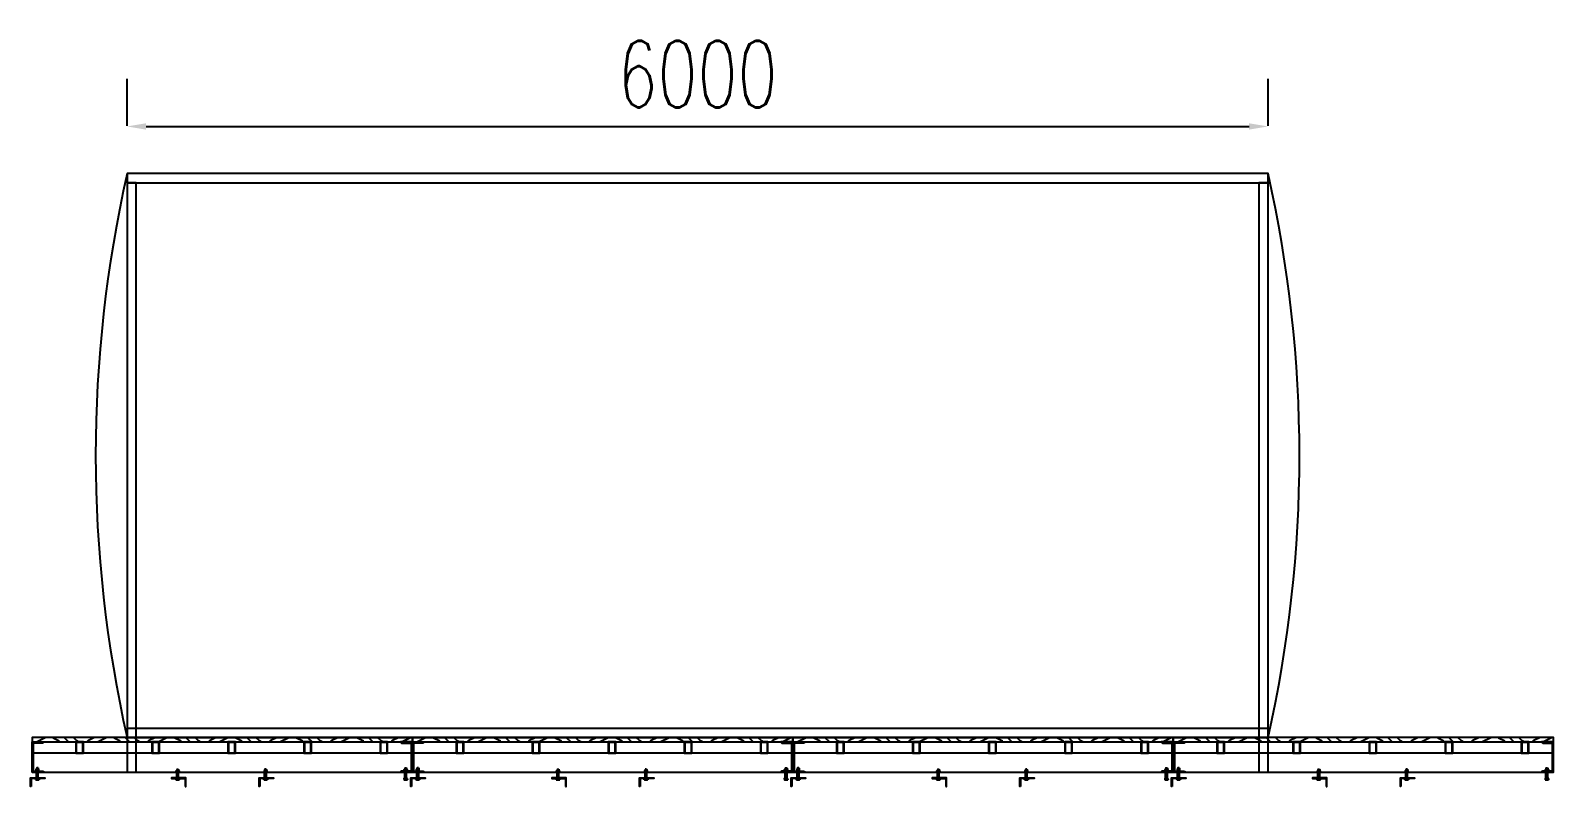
# Model space of a CAD drawing. Header units: millimetres. Extents: x -1871197 to -1180782, y 1281217 to 1543414.
# Drawn here: x -1188791 to -1180782, y 1461006 to 1464982 of the extents above; entities that cross this region are included whole.
import ezdxf

# ---------------------------------------------------------------- set-up
doc = ezdxf.new("R2010")
doc.units = ezdxf.units.MM
doc.header["$LTSCALE"] = 10
doc.layers.get('DEFPOINTS').update_dxf_attribs({"linetype": 'CONTINUOUS'})
for name, color, linetype in [('W-MOUNTING固定方式', 5, 'CONTINUOUS'), ('W-STEEL_FRAME钢架', 3, 'CONTINUOUS'), ('W-STEEL_KEEL钢龙骨', 5, 'CONTINUOUS'), ('W-WOOD_FLOOR木地板', 30, 'CONTINUOUS'), ('螺栓', 146, 'CONTINUOUS')]:
    doc.layers.add(name, color=color, linetype=linetype)
doc.layers.add('文字标注', color=7, linetype='CONTINUOUS', lineweight=18)
doc.styles.add('STANDARD_T3', font='simplex.shx', dxfattribs={"width": 0.7, "bigfont": 'gbcbig.shx'})
doc.dimstyles.new('W&&100', dxfattribs={"dimtxt": 350, "dimasz": 100, "dimexe": 250, "dimexo": 300, "dimgap": 100, "dimtad": 1, "dimdec": 0, "dimzin": 0, "dimdsep": 46, "dimtxsty": 'STANDARD_T3', "dimcen": 0.09, "dimclrd": 1, "dimclre": 1, "dimclrt": 7, "dimazin": 2, "dimtfac": 1, "dimtdec": 0, "dimtix": 1, "dimtmove": 2, "dimatfit": 3, "dimfxl": 100, "dimtolj": 1, "dimtzin": 0, "dimarcsym": 0})

# ---------------------------------------------------------------- blocks, each defined once
blk = doc.blocks.new('ls1')
at = {"layer": '螺栓'}
for p, q in [((-3.4, 0), (-4.8, -1.4)), ((-9.6, -61.2), (-9.6, -54.8)), ((-9.6, -61.2), (-8.6, -62.2)), ((8.6, -62.2), (-8.6, -62.2)), ((9.6, -61.2), (8.6, -62.2)), ((9.6, -56.4), (9.6, -61.2))]:
    blk.add_line(p, q, dxfattribs=at)
for points in [[(-3.4, 0), (-3.4, -8.6)], [(3.4, 0), (-3.4, 0)], [(3.4, 0), (3.4, -8.6)], [(3.4, 0), (4.8, -1.4)], [(9.6, -14.4), (-9.6, -14.4)], [(-9.6, -14.4), (-9.6, -16.3)], [(9.6, -16.3), (-9.6, -16.3)], [(-9.6, -56.4), (9.6, -56.4), (9.6, -54.8), (-9.6, -54.8)], [(7.7, -14.4), (7.7, -8.6), (-7.7, -8.6), (-7.7, -14.4)], [(7.7, -56.4), (-7.7, -56.4)], [(-7.2, -62.2), (7.2, -62.2)], [(-5.2, -8.6), (-5.2, -14.4)], [(-4.8, -1.4), (-4.8, -8.6)], [(-4.8, -56.4), (-4.8, -16.3)], [(-4.8, -62.2), (-4.8, -56.4)], [(-3.4, -56.4), (-3.4, -16.3)], [(3.4, -56.4), (3.4, -16.3)], [(4.8, -1.4), (4.8, -8.6)], [(4.8, -56.4), (4.8, -16.3)], [(4.8, -56.4), (4.8, -62.2)], [(5.2, -14.4), (5.2, -8.6)], [(9.6, -16.3), (9.6, -14.4)]]:
    blk.add_lwpolyline(points, dxfattribs=at)
for points in [[(-7.4, -61.9), (-6.5, -61.5), (-5.6, -61.6), (-4.8, -62.1)], [(-4.8, -62.1), (-1.7, -61), (1.7, -61), (4.8, -62.1)], [(4.8, -62.1), (5.6, -61.6), (6.5, -61.5), (7.4, -61.9)]]:
    blk.add_open_spline(points, degree=3, dxfattribs=at)
blk = doc.blocks.new('ls2')
at = {"layer": '螺栓'}
for p, q in [((3.4, 0), (4.8, -1.4)), ((-9.6, -50.9), (-9.6, -55.7)), ((-9.6, -55.7), (-8.6, -56.7)), ((-8.6, -56.7), (8.6, -56.7)), ((9.6, -55.7), (8.6, -56.7)), ((9.6, -55.7), (9.6, -49.3))]:
    blk.add_line(p, q, dxfattribs=at)
for points in [[(-3.4, 0), (-4.8, -1.4)], [(-3.4, 0), (-3.4, -8.6)], [(-3.4, 0), (3.4, 0)], [(3.4, 0), (3.4, -8.6)], [(-9.6, -14.4), (9.6, -14.4)], [(-9.6, -16.3), (-9.6, -14.4)], [(-9.6, -16.3), (9.6, -16.3)], [(9.6, -50.9), (-9.6, -50.9), (-9.6, -49.3), (9.6, -49.3)], [(-7.7, -14.4), (-7.7, -8.6), (7.7, -8.6), (7.7, -14.4)], [(-7.7, -50.9), (7.7, -50.9)], [(7.2, -56.7), (-7.2, -56.7)], [(-5.2, -14.4), (-5.2, -8.6)], [(-4.8, -1.4), (-4.8, -8.6)], [(-4.8, -50.9), (-4.8, -16.3)], [(-4.8, -50.9), (-4.8, -56.7)], [(-3.4, -50.9), (-3.4, -16.3)], [(3.4, -50.9), (3.4, -16.3)], [(4.8, -1.4), (4.8, -8.6)], [(4.8, -50.9), (4.8, -16.3)], [(4.8, -56.7), (4.8, -50.9)], [(5.2, -8.6), (5.2, -14.4)], [(9.6, -14.4), (9.6, -16.3)]]:
    blk.add_lwpolyline(points, dxfattribs=at)
for points in [[(-4.8, -56.6), (-5.6, -56.1), (-6.5, -56), (-7.4, -56.4)], [(4.8, -56.6), (1.7, -55.5), (-1.7, -55.5), (-4.8, -56.6)], [(7.4, -56.4), (6.5, -56), (5.6, -56.1), (4.8, -56.6)]]:
    blk.add_open_spline(points, degree=3, dxfattribs=at)
blk = doc.blocks.new('*U416')
at = {"layer": 'W-STEEL_KEEL钢龙骨'}
for points in [[(-20, 30), (-20, -30), (20, -30), (20, 30)], [(-17, 27), (-17, -27), (17, -27), (17, 27)]]:
    blk.add_lwpolyline(points, close=True, dxfattribs=at)
blk = doc.blocks.new('*U417')
at = {"layer": 'W-STEEL_FRAME钢架', "color": 0, "linetype": 'ByBlock', "lineweight": -2, "transparency": 16777216}
for p in [(0, 0), (400, 0), (800, 0), (1200, 0), (1600, 0)]:
    blk.add_blockref('*U416', p, dxfattribs=at)
blk = doc.blocks.new('*U418')
at = {"layer": 'W-STEEL_KEEL钢龙骨'}
for points in [[(-20, 30), (-20, -30), (20, -30), (20, 30)], [(-17, 27), (-17, -27), (17, -27), (17, 27)]]:
    blk.add_lwpolyline(points, close=True, dxfattribs=at)
blk = doc.blocks.new('*U419')
at = {"layer": 'W-STEEL_FRAME钢架', "color": 0, "linetype": 'ByBlock', "lineweight": -2, "transparency": 16777216}
for p in [(0, 0), (400, 0), (800, 0), (1200, 0), (1600, 0)]:
    blk.add_blockref('*U418', p, dxfattribs=at)
blk = doc.blocks.new('*U420')
at = {"layer": 'W-STEEL_KEEL钢龙骨'}
for points in [[(-20, 30), (-20, -30), (20, -30), (20, 30)], [(-17, 27), (-17, -27), (17, -27), (17, 27)]]:
    blk.add_lwpolyline(points, close=True, dxfattribs=at)
blk = doc.blocks.new('*U421')
at = {"layer": 'W-STEEL_FRAME钢架', "color": 0, "linetype": 'ByBlock', "lineweight": -2, "transparency": 16777216}
for p in [(0, 0), (400, 0), (800, 0), (1200, 0), (1600, 0)]:
    blk.add_blockref('*U420', p, dxfattribs=at)
blk = doc.blocks.new('*U422')
at = {"layer": 'W-STEEL_KEEL钢龙骨'}
for points in [[(-20, 30), (-20, -30), (20, -30), (20, 30)], [(-17, 27), (-17, -27), (17, -27), (17, 27)]]:
    blk.add_lwpolyline(points, close=True, dxfattribs=at)
blk = doc.blocks.new('*U423')
at = {"layer": 'W-STEEL_FRAME钢架', "color": 0, "linetype": 'ByBlock', "lineweight": -2, "transparency": 16777216}
for p in [(0, 0), (400, 0), (800, 0), (1200, 0), (1600, 0)]:
    blk.add_blockref('*U422', p, dxfattribs=at)
blk = doc.blocks.new('*D424')
at = {"layer": 'DEFPOINTS', "color": 0, "transparency": 16777216}
for p in [(-1182283.2, 1464477.7), (-1188283.2, 1464181.5), (-1182283.2, 1464181.5)]:
    blk.add_point(p, dxfattribs=at)
at = {"layer": '文字标注', "color": 1, "lineweight": -2, "transparency": 16777216}
for p, q in [((-1188283.2, 1464481.5), (-1188283.2, 1464727.7)), ((-1182283.2, 1464481.5), (-1182283.2, 1464727.7)), ((-1188183.2, 1464477.7), (-1182383.2, 1464477.7))]:
    blk.add_line(p, q, dxfattribs=at)
at = {"layer": '文字标注', "color": 1, "transparency": 16777216}
for points in [[(-1188183.2, 1464494.4), (-1188183.2, 1464461), (-1188283.2, 1464477.7)], [(-1182383.2, 1464494.4), (-1182383.2, 1464461), (-1182283.2, 1464477.7)]]:
    blk.add_solid(points, dxfattribs=at)
at = {"layer": '文字标注', "color": 7, "transparency": 16777216, "insert": (-1185283.2, 1464752.7), "char_height": 350, "attachment_point": 5, "style": 'STANDARD_T3'}
blk.add_mtext('\\A1;6000', dxfattribs=at)

msp = doc.modelspace()

# ---------------------------------------------------------------- hatches: boundary and pattern name
at = {"layer": 'W-WOOD_FLOOR木地板'}
h = msp.add_hatch(dxfattribs=at)
h.set_pattern_fill('木纹01', color=256, scale=80)
h.set_pattern_definition([(0, (-2782759.25, -941486.5), (320, 320), [16, -304]), (0, (-2782983.25, -941454.5), (320, 320), [32, -288]), (0, (-2782775.25, -941438.5), (320, 320), [16, -304]), (0, (-2782967.25, -941406.5), (320, 320), [16, -304]), (0, (-2782775.25, -941390.5), (320, 320), [16, -304]), (0, (-2782951.25, -941374.5), (320, 320), [16, -304]), (0, (-2782775.25, -941358.5), (320, 320), [16, -304]), (0, (-2782951.25, -941326.5), (320, 320), [16, -176, 16, -112]), (0, (-2782951.25, -941294.5), (320, 320), [32, -160, 16, -112]), (0, (-2782967.25, -941246.5), (320, 320), [16, -48, 16, -128, 16, -96]), (0, (-2782983.25, -941214.5), (320, 320), [16, -64, 32, -208]), (0, (-2782775.25, -941198.5), (320, 320), [16, -304]), (0, (-2782983.25, -941182.5), (320, 320), [16, -80, 16, -208]), (45, (-2783015.25, -941486.5), (0, 320), [45.25472, -407.29362]), (45, (-2782743.25, -941486.5), (0, 320), [90.509664, -362.038676]), (45, (-2782743.25, -941326.5), (0, 320), [22.6272, -429.92114]), (45, (-2783015.25, -941294.5), (0, 320), [67.88224, -384.6661]), (45, (-2782743.25, -941294.5), (0, 320), [113.137088, -339.411252]), (45, (-2782743.25, -941246.5), (0, 320), [67.88224, -384.6661]), (315, (-2782807.25, -941214.5), (320, -7e-14), [22.6272, -429.92114]), (315, (-2782919.25, -941470.5), (320, -7e-14), [45.25472, -407.29362]), (315, (-2782903.25, -941342.5), (320, -7e-14), [45.25472, -407.29362]), (315, (-2782807.25, -941406.5), (320, -7e-14), [45.25472, -407.29362]), (315, (-2782823.25, -941278.5), (320, -7e-14), [45.25472, -407.29362]), (315, (-2782807.25, -941246.5), (320, -7e-14), [67.88224, -384.6661]), (315, (-2782887.25, -941438.5), (320, -7e-14), [67.88224, -384.6661]), (315, (-2782839.25, -941422.5), (320, -7e-14), [67.88224, -384.6661]), (315, (-2782887.25, -941310.5), (320, -7e-14), [67.88224, -384.6661]), (315, (-2782855.25, -941294.5), (320, -7e-14), [67.88224, -384.6661]), (26.565051, (-2782999.25, -941422.5), (320, 1e-07), [35.777085, -679.764666]), (26.565051, (-2782759.25, -941438.5), (320, 1e-07), [143.108352, -572.4334]), (26.565051, (-2782759.25, -941390.5), (320, 1e-07), [143.108352, -572.4334]), (26.565051, (-2782759.25, -941358.5), (320, 1e-07), [143.10848, -214.4, 71.5552, -286.478073]), (26.565051, (-2782727.25, -941310.5), (320, 1e-07), [35.777085, -679.764666]), (26.565051, (-2783015.25, -941198.5), (320, 1e-07), [35.777085, -679.764666]), (26.565051, (-2782759.25, -941198.5), (320, 1e-07), [71.554176, -643.987577]), (333.434949, (-2782839.25, -941486.5), (320, -1e-07), [71.554176, -643.987577]), (333.434949, (-2782951.25, -941406.5), (320, -1e-07), [71.554176, -643.987577]), (333.434949, (-2782951.25, -941454.5), (320, -1e-07), [35.777085, -679.763577]), (333.434949, (-2782935.25, -941374.5), (320, -1e-07), [107.331264, -608.21049]), (333.434949, (-2782871.25, -941374.5), (320, -1e-07), [71.554176, -643.987577]), (333.434949, (-2782839.25, -941358.5), (320, -1e-07), [71.554176, -643.987577]), (333.434949, (-2782935.25, -941326.5), (320, -1e-07), [35.777085, -679.763577]), (333.434949, (-2782919.25, -941294.5), (320, -1e-07), [35.777085, -679.763577]), (333.434949, (-2782791.25, -941230.5), (320, -1e-07), [35.777085, -679.763577]), (333.434949, (-2782807.25, -941342.5), (320, -1e-07), [35.777085, -679.763577]), (333.434949, (-2782951.25, -941246.5), (320, -1e-07), [107.331264, -608.21049]), (333.434949, (-2782967.25, -941214.5), (320, -1e-07), [71.554176, -643.987577]), (333.434949, (-2782791.25, -941310.5), (320, -1e-07), [35.776, -321.984, 35.776, -322.005753]), (333.434949, (-2782887.25, -941246.5), (320, -1e-07), [71.554176, -643.987577]), (333.434949, (-2782871.25, -941214.5), (320, -1e-07), [71.554176, -643.987577]), (333.434949, (-2782967.25, -941182.5), (320, -1e-07), [71.554176, -643.987577]), (333.434949, (-2782871.25, -941182.5), (320, -1e-07), [71.554176, -643.987577])])
h.paths.add_polyline_path([(-1188783.2, 1461264.5), (-1188783.2, 1461241.5), (-1186782.9, 1461241.5), (-1186782.9, 1461264.5)])
h = msp.add_hatch(dxfattribs=at)
h.set_pattern_fill('木纹01', color=256, scale=80)
h.set_pattern_definition([(0, (-2780758.93, -941486.5), (320, 320), [16, -304]), (0, (-2780982.93, -941454.5), (320, 320), [32, -288]), (0, (-2780774.93, -941438.5), (320, 320), [16, -304]), (0, (-2780966.93, -941406.5), (320, 320), [16, -304]), (0, (-2780774.93, -941390.5), (320, 320), [16, -304]), (0, (-2780950.93, -941374.5), (320, 320), [16, -304]), (0, (-2780774.93, -941358.5), (320, 320), [16, -304]), (0, (-2780950.93, -941326.5), (320, 320), [16, -176, 16, -112]), (0, (-2780950.93, -941294.5), (320, 320), [32, -160, 16, -112]), (0, (-2780966.93, -941246.5), (320, 320), [16, -48, 16, -128, 16, -96]), (0, (-2780982.93, -941214.5), (320, 320), [16, -64, 32, -208]), (0, (-2780774.93, -941198.5), (320, 320), [16, -304]), (0, (-2780982.93, -941182.5), (320, 320), [16, -80, 16, -208]), (45, (-2781014.93, -941486.5), (0, 320), [45.25472, -407.29362]), (45, (-2780742.93, -941486.5), (0, 320), [90.509664, -362.038676]), (45, (-2780742.93, -941326.5), (0, 320), [22.6272, -429.92114]), (45, (-2781014.93, -941294.5), (0, 320), [67.88224, -384.6661]), (45, (-2780742.93, -941294.5), (0, 320), [113.137088, -339.411252]), (45, (-2780742.93, -941246.5), (0, 320), [67.88224, -384.6661]), (315, (-2780806.93, -941214.5), (320, -7e-14), [22.6272, -429.92114]), (315, (-2780918.93, -941470.5), (320, -7e-14), [45.25472, -407.29362]), (315, (-2780902.93, -941342.5), (320, -7e-14), [45.25472, -407.29362]), (315, (-2780806.93, -941406.5), (320, -7e-14), [45.25472, -407.29362]), (315, (-2780822.93, -941278.5), (320, -7e-14), [45.25472, -407.29362]), (315, (-2780806.93, -941246.5), (320, -7e-14), [67.88224, -384.6661]), (315, (-2780886.93, -941438.5), (320, -7e-14), [67.88224, -384.6661]), (315, (-2780838.93, -941422.5), (320, -7e-14), [67.88224, -384.6661]), (315, (-2780886.93, -941310.5), (320, -7e-14), [67.88224, -384.6661]), (315, (-2780854.93, -941294.5), (320, -7e-14), [67.88224, -384.6661]), (26.565051, (-2780998.93, -941422.5), (320, 1e-07), [35.777085, -679.764666]), (26.565051, (-2780758.93, -941438.5), (320, 1e-07), [143.108352, -572.4334]), (26.565051, (-2780758.93, -941390.5), (320, 1e-07), [143.108352, -572.4334]), (26.565051, (-2780758.93, -941358.5), (320, 1e-07), [143.10848, -214.4, 71.5552, -286.478073]), (26.565051, (-2780726.93, -941310.5), (320, 1e-07), [35.777085, -679.764666]), (26.565051, (-2781014.93, -941198.5), (320, 1e-07), [35.777085, -679.764666]), (26.565051, (-2780758.93, -941198.5), (320, 1e-07), [71.554176, -643.987577]), (333.434949, (-2780838.93, -941486.5), (320, -1e-07), [71.554176, -643.987577]), (333.434949, (-2780950.93, -941406.5), (320, -1e-07), [71.554176, -643.987577]), (333.434949, (-2780950.93, -941454.5), (320, -1e-07), [35.777085, -679.763577]), (333.434949, (-2780934.93, -941374.5), (320, -1e-07), [107.331264, -608.21049]), (333.434949, (-2780870.93, -941374.5), (320, -1e-07), [71.554176, -643.987577]), (333.434949, (-2780838.93, -941358.5), (320, -1e-07), [71.554176, -643.987577]), (333.434949, (-2780934.93, -941326.5), (320, -1e-07), [35.777085, -679.763577]), (333.434949, (-2780918.93, -941294.5), (320, -1e-07), [35.777085, -679.763577]), (333.434949, (-2780790.93, -941230.5), (320, -1e-07), [35.777085, -679.763577]), (333.434949, (-2780806.93, -941342.5), (320, -1e-07), [35.777085, -679.763577]), (333.434949, (-2780950.93, -941246.5), (320, -1e-07), [107.331264, -608.21049]), (333.434949, (-2780966.93, -941214.5), (320, -1e-07), [71.554176, -643.987577]), (333.434949, (-2780790.93, -941310.5), (320, -1e-07), [35.776, -321.984, 35.776, -322.005753]), (333.434949, (-2780886.93, -941246.5), (320, -1e-07), [71.554176, -643.987577]), (333.434949, (-2780870.93, -941214.5), (320, -1e-07), [71.554176, -643.987577]), (333.434949, (-2780966.93, -941182.5), (320, -1e-07), [71.554176, -643.987577]), (333.434949, (-2780870.93, -941182.5), (320, -1e-07), [71.554176, -643.987577])])
h.paths.add_polyline_path([(-1186782.9, 1461264.5), (-1186782.9, 1461241.5), (-1184782.5, 1461241.5), (-1184782.5, 1461264.5)])
h = msp.add_hatch(dxfattribs=at)
h.set_pattern_fill('木纹01', color=256, scale=80)
h.set_pattern_definition([(0, (-2778758.6, -941486.5), (320, 320), [16, -304]), (0, (-2778982.6, -941454.5), (320, 320), [32, -288]), (0, (-2778774.6, -941438.5), (320, 320), [16, -304]), (0, (-2778966.6, -941406.5), (320, 320), [16, -304]), (0, (-2778774.6, -941390.5), (320, 320), [16, -304]), (0, (-2778950.6, -941374.5), (320, 320), [16, -304]), (0, (-2778774.6, -941358.5), (320, 320), [16, -304]), (0, (-2778950.6, -941326.5), (320, 320), [16, -176, 16, -112]), (0, (-2778950.6, -941294.5), (320, 320), [32, -160, 16, -112]), (0, (-2778966.6, -941246.5), (320, 320), [16, -48, 16, -128, 16, -96]), (0, (-2778982.6, -941214.5), (320, 320), [16, -64, 32, -208]), (0, (-2778774.6, -941198.5), (320, 320), [16, -304]), (0, (-2778982.6, -941182.5), (320, 320), [16, -80, 16, -208]), (45, (-2779014.6, -941486.5), (0, 320), [45.25472, -407.29362]), (45, (-2778742.6, -941486.5), (0, 320), [90.509664, -362.038676]), (45, (-2778742.6, -941326.5), (0, 320), [22.6272, -429.92114]), (45, (-2779014.6, -941294.5), (0, 320), [67.88224, -384.6661]), (45, (-2778742.6, -941294.5), (0, 320), [113.137088, -339.411252]), (45, (-2778742.6, -941246.5), (0, 320), [67.88224, -384.6661]), (315, (-2778806.6, -941214.5), (320, -7e-14), [22.6272, -429.92114]), (315, (-2778918.6, -941470.5), (320, -7e-14), [45.25472, -407.29362]), (315, (-2778902.6, -941342.5), (320, -7e-14), [45.25472, -407.29362]), (315, (-2778806.6, -941406.5), (320, -7e-14), [45.25472, -407.29362]), (315, (-2778822.6, -941278.5), (320, -7e-14), [45.25472, -407.29362]), (315, (-2778806.6, -941246.5), (320, -7e-14), [67.88224, -384.6661]), (315, (-2778886.6, -941438.5), (320, -7e-14), [67.88224, -384.6661]), (315, (-2778838.6, -941422.5), (320, -7e-14), [67.88224, -384.6661]), (315, (-2778886.6, -941310.5), (320, -7e-14), [67.88224, -384.6661]), (315, (-2778854.6, -941294.5), (320, -7e-14), [67.88224, -384.6661]), (26.565051, (-2778998.61, -941422.5), (320, 1e-07), [35.777085, -679.764666]), (26.565051, (-2778758.61, -941438.5), (320, 1e-07), [143.108352, -572.4334]), (26.565051, (-2778758.61, -941390.5), (320, 1e-07), [143.108352, -572.4334]), (26.565051, (-2778758.61, -941358.5), (320, 1e-07), [143.10848, -214.4, 71.5552, -286.478073]), (26.565051, (-2778726.61, -941310.5), (320, 1e-07), [35.777085, -679.764666]), (26.565051, (-2779014.61, -941198.5), (320, 1e-07), [35.777085, -679.764666]), (26.565051, (-2778758.61, -941198.5), (320, 1e-07), [71.554176, -643.987577]), (333.434949, (-2778838.61, -941486.5), (320, -1e-07), [71.554176, -643.987577]), (333.434949, (-2778950.61, -941406.5), (320, -1e-07), [71.554176, -643.987577]), (333.434949, (-2778950.61, -941454.5), (320, -1e-07), [35.777085, -679.763577]), (333.434949, (-2778934.61, -941374.5), (320, -1e-07), [107.331264, -608.21049]), (333.434949, (-2778870.61, -941374.5), (320, -1e-07), [71.554176, -643.987577]), (333.434949, (-2778838.61, -941358.5), (320, -1e-07), [71.554176, -643.987577]), (333.434949, (-2778934.61, -941326.5), (320, -1e-07), [35.777085, -679.763577]), (333.434949, (-2778918.61, -941294.5), (320, -1e-07), [35.777085, -679.763577]), (333.434949, (-2778790.61, -941230.5), (320, -1e-07), [35.777085, -679.763577]), (333.434949, (-2778806.61, -941342.5), (320, -1e-07), [35.777085, -679.763577]), (333.434949, (-2778950.61, -941246.5), (320, -1e-07), [107.331264, -608.21049]), (333.434949, (-2778966.61, -941214.5), (320, -1e-07), [71.554176, -643.987577]), (333.434949, (-2778790.61, -941310.5), (320, -1e-07), [35.776, -321.984, 35.776, -322.005753]), (333.434949, (-2778886.61, -941246.5), (320, -1e-07), [71.554176, -643.987577]), (333.434949, (-2778870.61, -941214.5), (320, -1e-07), [71.554176, -643.987577]), (333.434949, (-2778966.61, -941182.5), (320, -1e-07), [71.554176, -643.987577]), (333.434949, (-2778870.61, -941182.5), (320, -1e-07), [71.554176, -643.987577])])
h.paths.add_polyline_path([(-1184782.5, 1461264.5), (-1184782.5, 1461241.5), (-1182782.2, 1461241.5), (-1182782.2, 1461264.5)])
h = msp.add_hatch(dxfattribs=at)
h.set_pattern_fill('木纹01', color=256, scale=80)
h.set_pattern_definition([(0, (-2776758.3, -941486.5), (320, 320), [16, -304]), (0, (-2776982.3, -941454.5), (320, 320), [32, -288]), (0, (-2776774.3, -941438.5), (320, 320), [16, -304]), (0, (-2776966.3, -941406.5), (320, 320), [16, -304]), (0, (-2776774.3, -941390.5), (320, 320), [16, -304]), (0, (-2776950.3, -941374.5), (320, 320), [16, -304]), (0, (-2776774.3, -941358.5), (320, 320), [16, -304]), (0, (-2776950.3, -941326.5), (320, 320), [16, -176, 16, -112]), (0, (-2776950.3, -941294.5), (320, 320), [32, -160, 16, -112]), (0, (-2776966.3, -941246.5), (320, 320), [16, -48, 16, -128, 16, -96]), (0, (-2776982.3, -941214.5), (320, 320), [16, -64, 32, -208]), (0, (-2776774.3, -941198.5), (320, 320), [16, -304]), (0, (-2776982.3, -941182.5), (320, 320), [16, -80, 16, -208]), (45, (-2777014.29, -941486.5), (0, 320), [45.25472, -407.29362]), (45, (-2776742.29, -941486.5), (0, 320), [90.509664, -362.038676]), (45, (-2776742.29, -941326.5), (0, 320), [22.6272, -429.92114]), (45, (-2777014.29, -941294.5), (0, 320), [67.88224, -384.6661]), (45, (-2776742.29, -941294.5), (0, 320), [113.137088, -339.411252]), (45, (-2776742.29, -941246.5), (0, 320), [67.88224, -384.6661]), (315, (-2776806.29, -941214.5), (320, -7e-14), [22.6272, -429.92114]), (315, (-2776918.29, -941470.5), (320, -7e-14), [45.25472, -407.29362]), (315, (-2776902.29, -941342.5), (320, -7e-14), [45.25472, -407.29362]), (315, (-2776806.29, -941406.5), (320, -7e-14), [45.25472, -407.29362]), (315, (-2776822.29, -941278.5), (320, -7e-14), [45.25472, -407.29362]), (315, (-2776806.29, -941246.5), (320, -7e-14), [67.88224, -384.6661]), (315, (-2776886.29, -941438.5), (320, -7e-14), [67.88224, -384.6661]), (315, (-2776838.29, -941422.5), (320, -7e-14), [67.88224, -384.6661]), (315, (-2776886.29, -941310.5), (320, -7e-14), [67.88224, -384.6661]), (315, (-2776854.29, -941294.5), (320, -7e-14), [67.88224, -384.6661]), (26.565051, (-2776998.29, -941422.5), (320, 1e-07), [35.777085, -679.764666]), (26.565051, (-2776758.29, -941438.5), (320, 1e-07), [143.108352, -572.4334]), (26.565051, (-2776758.29, -941390.5), (320, 1e-07), [143.108352, -572.4334]), (26.565051, (-2776758.29, -941358.5), (320, 1e-07), [143.10848, -214.4, 71.5552, -286.478073]), (26.565051, (-2776726.29, -941310.5), (320, 1e-07), [35.777085, -679.764666]), (26.565051, (-2777014.29, -941198.5), (320, 1e-07), [35.777085, -679.764666]), (26.565051, (-2776758.29, -941198.5), (320, 1e-07), [71.554176, -643.987577]), (333.434949, (-2776838.29, -941486.5), (320, -1e-07), [71.554176, -643.987577]), (333.434949, (-2776950.29, -941406.5), (320, -1e-07), [71.554176, -643.987577]), (333.434949, (-2776950.29, -941454.5), (320, -1e-07), [35.777085, -679.763577]), (333.434949, (-2776934.29, -941374.5), (320, -1e-07), [107.331264, -608.21049]), (333.434949, (-2776870.29, -941374.5), (320, -1e-07), [71.554176, -643.987577]), (333.434949, (-2776838.29, -941358.5), (320, -1e-07), [71.554176, -643.987577]), (333.434949, (-2776934.29, -941326.5), (320, -1e-07), [35.777085, -679.763577]), (333.434949, (-2776918.29, -941294.5), (320, -1e-07), [35.777085, -679.763577]), (333.434949, (-2776790.29, -941230.5), (320, -1e-07), [35.777085, -679.763577]), (333.434949, (-2776806.29, -941342.5), (320, -1e-07), [35.777085, -679.763577]), (333.434949, (-2776950.29, -941246.5), (320, -1e-07), [107.331264, -608.21049]), (333.434949, (-2776966.29, -941214.5), (320, -1e-07), [71.554176, -643.987577]), (333.434949, (-2776790.29, -941310.5), (320, -1e-07), [35.776, -321.984, 35.776, -322.005753]), (333.434949, (-2776886.29, -941246.5), (320, -1e-07), [71.554176, -643.987577]), (333.434949, (-2776870.29, -941214.5), (320, -1e-07), [71.554176, -643.987577]), (333.434949, (-2776966.29, -941182.5), (320, -1e-07), [71.554176, -643.987577]), (333.434949, (-2776870.29, -941182.5), (320, -1e-07), [71.554176, -643.987577])])
h.paths.add_polyline_path([(-1182782.2, 1461264.5), (-1182782.2, 1461241.5), (-1180781.9, 1461241.5), (-1180781.9, 1461264.5)])

# ---------------------------------------------------------------- linework, layer by layer
at = {"layer": 'W-MOUNTING固定方式'}
for points in [[(-1188788.4, 1461006.5), (-1188791.4, 1461006.5), (-1188791.4, 1461051.5), (-1188716.4, 1461051.5), (-1188716.4, 1461048.5), (-1188719.4, 1461048.5), (-1188788.4, 1461048.5), (-1188788.4, 1461009.5)], [(-1187978, 1461006.5), (-1187975, 1461006.5), (-1187975, 1461051.5), (-1188050, 1461051.5), (-1188050, 1461048.5), (-1188047, 1461048.5), (-1187978, 1461048.5), (-1187978, 1461009.5)], [(-1187585.4, 1461006.5), (-1187588.4, 1461006.5), (-1187588.4, 1461051.5), (-1187513.4, 1461051.5), (-1187513.4, 1461048.5), (-1187516.4, 1461048.5), (-1187585.4, 1461048.5), (-1187585.4, 1461009.5)], [(-1186788.1, 1461006.5), (-1186791.1, 1461006.5), (-1186791.1, 1461051.5), (-1186716.1, 1461051.5), (-1186716.1, 1461048.5), (-1186719.1, 1461048.5), (-1186788.1, 1461048.5), (-1186788.1, 1461009.5)], [(-1185977.7, 1461006.5), (-1185974.7, 1461006.5), (-1185974.7, 1461051.5), (-1186049.7, 1461051.5), (-1186049.7, 1461048.5), (-1186046.7, 1461048.5), (-1185977.7, 1461048.5), (-1185977.7, 1461009.5)], [(-1185585.1, 1461006.5), (-1185588.1, 1461006.5), (-1185588.1, 1461051.5), (-1185513.1, 1461051.5), (-1185513.1, 1461048.5), (-1185516.1, 1461048.5), (-1185585.1, 1461048.5), (-1185585.1, 1461009.5)], [(-1184787.7, 1461006.5), (-1184790.7, 1461006.5), (-1184790.7, 1461051.5), (-1184715.7, 1461051.5), (-1184715.7, 1461048.5), (-1184718.7, 1461048.5), (-1184787.7, 1461048.5), (-1184787.7, 1461009.5)], [(-1183977.3, 1461006.5), (-1183974.3, 1461006.5), (-1183974.3, 1461051.5), (-1184049.3, 1461051.5), (-1184049.3, 1461048.5), (-1184046.3, 1461048.5), (-1183977.3, 1461048.5), (-1183977.3, 1461009.5)], [(-1183584.8, 1461006.5), (-1183587.8, 1461006.5), (-1183587.8, 1461051.5), (-1183512.8, 1461051.5), (-1183512.8, 1461048.5), (-1183515.8, 1461048.5), (-1183584.8, 1461048.5), (-1183584.8, 1461009.5)], [(-1182787.4, 1461006.5), (-1182790.4, 1461006.5), (-1182790.4, 1461051.5), (-1182715.4, 1461051.5), (-1182715.4, 1461048.5), (-1182718.4, 1461048.5), (-1182787.4, 1461048.5), (-1182787.4, 1461009.5)], [(-1181977, 1461006.5), (-1181974, 1461006.5), (-1181974, 1461051.5), (-1182049, 1461051.5), (-1182049, 1461048.5), (-1182046, 1461048.5), (-1181977, 1461048.5), (-1181977, 1461009.5)], [(-1181584.5, 1461006.5), (-1181587.5, 1461006.5), (-1181587.5, 1461051.5), (-1181512.5, 1461051.5), (-1181512.5, 1461048.5), (-1181515.5, 1461048.5), (-1181584.5, 1461048.5), (-1181584.5, 1461009.5)]]:
    msp.add_lwpolyline(points, close=True, dxfattribs=at)
at = {"layer": 'W-STEEL_FRAME钢架'}
for points in [[(-1188283.2, 1464181.5), (-1182283.2, 1464181.5), (-1182283.2, 1464229.5), (-1188283.2, 1464229.5)], [(-1188283.2, 1461081.5), (-1188235.2, 1461081.5), (-1188235.2, 1464181.5), (-1188283.2, 1464181.5)], [(-1182331.2, 1461081.5), (-1182283.2, 1461081.5), (-1182283.2, 1464181.5), (-1182331.2, 1464181.5)], [(-1188283.2, 1461264.5), (-1182283.2, 1461264.5), (-1182283.2, 1461312.5), (-1188283.2, 1461312.5)], [(-1188783.2, 1461081.5), (-1186783.2, 1461081.5), (-1186783.2, 1461181.5), (-1188783.2, 1461181.5)], [(-1186782.9, 1461081.5), (-1184782.9, 1461081.5), (-1184782.9, 1461181.5), (-1186782.9, 1461181.5)], [(-1184782.5, 1461081.5), (-1182782.5, 1461081.5), (-1182782.5, 1461181.5), (-1184782.5, 1461181.5)], [(-1182782.2, 1461081.5), (-1180782.2, 1461081.5), (-1180782.2, 1461181.5), (-1182782.2, 1461181.5)]]:
    msp.add_lwpolyline(points, close=True, dxfattribs=at)
for points in [[(-1188726.7, 1461088, -0.320315), (-1188720.2, 1461081.5), (-1188783.2, 1461081.5), (-1188783.2, 1461241.5), (-1188720.2, 1461241.5, -0.320315), (-1188726.7, 1461235), (-1188774.8, 1461235, 0.385024), (-1188776.7, 1461232.8), (-1188776.7, 1461090.2, 0.385024), (-1188774.8, 1461088), (-1188726.7, 1461088)], [(-1186839.7, 1461088, 0.320315), (-1186846.2, 1461081.5), (-1186783.2, 1461081.5), (-1186783.2, 1461241.5), (-1186846.2, 1461241.5, 0.320315), (-1186839.7, 1461235), (-1186791.6, 1461235, -0.385024), (-1186789.7, 1461232.8), (-1186789.7, 1461090.2, -0.385024), (-1186791.6, 1461088), (-1186839.7, 1461088)], [(-1186726.4, 1461088, -0.320315), (-1186719.9, 1461081.5), (-1186782.9, 1461081.5), (-1186782.9, 1461241.5), (-1186719.9, 1461241.5, -0.320315), (-1186726.4, 1461235), (-1186774.4, 1461235, 0.385024), (-1186776.4, 1461232.8), (-1186776.4, 1461090.2, 0.385024), (-1186774.4, 1461088), (-1186726.4, 1461088)], [(-1184839.4, 1461088, 0.320315), (-1184845.9, 1461081.5), (-1184782.9, 1461081.5), (-1184782.9, 1461241.5), (-1184845.9, 1461241.5, 0.320315), (-1184839.4, 1461235), (-1184791.3, 1461235, -0.385024), (-1184789.4, 1461232.8), (-1184789.4, 1461090.2, -0.385024), (-1184791.3, 1461088), (-1184839.4, 1461088)], [(-1184726, 1461088, -0.320315), (-1184719.5, 1461081.5), (-1184782.5, 1461081.5), (-1184782.5, 1461241.5), (-1184719.5, 1461241.5, -0.320315), (-1184726, 1461235), (-1184774.1, 1461235, 0.385024), (-1184776, 1461232.8), (-1184776, 1461090.2, 0.385024), (-1184774.1, 1461088), (-1184726, 1461088)], [(-1182839, 1461088, 0.320315), (-1182845.5, 1461081.5), (-1182782.5, 1461081.5), (-1182782.5, 1461241.5), (-1182845.5, 1461241.5, 0.320315), (-1182839, 1461235), (-1182791, 1461235, -0.385024), (-1182789, 1461232.8), (-1182789, 1461090.2, -0.385024), (-1182791, 1461088), (-1182839, 1461088)], [(-1182725.7, 1461088, -0.320315), (-1182719.2, 1461081.5), (-1182782.2, 1461081.5), (-1182782.2, 1461241.5), (-1182719.2, 1461241.5, -0.320315), (-1182725.7, 1461235), (-1182773.8, 1461235, 0.385024), (-1182775.7, 1461232.8), (-1182775.7, 1461090.2, 0.385024), (-1182773.8, 1461088), (-1182725.7, 1461088)], [(-1180838.7, 1461088, 0.320315), (-1180845.2, 1461081.5), (-1180782.2, 1461081.5), (-1180782.2, 1461241.5), (-1180845.2, 1461241.5, 0.320315), (-1180838.7, 1461235), (-1180790.6, 1461235, -0.385024), (-1180788.7, 1461232.8), (-1180788.7, 1461090.2, -0.385024), (-1180790.6, 1461088), (-1180838.7, 1461088)]]:
    msp.add_lwpolyline(points, format="xyb", dxfattribs=at)
for centre, start, end in [((-1181718.7, 1462747), 167.27405, 192.72595), ((-1188847.7, 1462747), 347.27405, 12.72595)]:
    msp.add_arc(centre, 6729.8, start, end, dxfattribs=at)
at = {"layer": 'W-WOOD_FLOOR木地板'}
for points in [[(-1188783.2, 1461241.5), (-1186782.9, 1461241.5), (-1186782.9, 1461264.5), (-1188783.2, 1461264.5)], [(-1186782.9, 1461241.5), (-1184782.5, 1461241.5), (-1184782.5, 1461264.5), (-1186782.9, 1461264.5)], [(-1184782.5, 1461241.5), (-1182782.2, 1461241.5), (-1182782.2, 1461264.5), (-1184782.5, 1461264.5)], [(-1182782.2, 1461241.5), (-1180781.9, 1461241.5), (-1180781.9, 1461264.5), (-1182782.2, 1461264.5)]]:
    msp.add_lwpolyline(points, close=True, dxfattribs=at)

# ---------------------------------------------------------------- block references
at = {"layer": 'W-STEEL_FRAME钢架'}
for name, p in [('*U417', (-1188533.2, 1461211.5)), ('*U419', (-1186532.9, 1461211.5)), ('*U421', (-1184532.5, 1461211.5)), ('*U423', (-1182532.2, 1461211.5)), ('ls1', (-1188755, 1461104.3)), ('ls2', (-1188017.3, 1461097.8)), ('ls1', (-1186754.7, 1461104.3)), ('ls2', (-1186017, 1461097.8)), ('ls1', (-1184754.3, 1461104.3)), ('ls2', (-1184016.7, 1461097.8)), ('ls1', (-1182754, 1461104.3)), ('ls2', (-1182016.3, 1461097.8))]:
    msp.add_blockref(name, p, dxfattribs=at)
at = {"layer": 'W-STEEL_FRAME钢架', "xscale": -1}
for name, p in [('ls2', (-1187555.1, 1461097.8)), ('ls1', (-1186817.9, 1461104.3)), ('ls2', (-1185554.8, 1461097.8)), ('ls1', (-1184817.6, 1461104.3)), ('ls2', (-1183554.5, 1461097.8)), ('ls1', (-1182817.2, 1461104.3)), ('ls2', (-1181554.1, 1461097.8)), ('ls1', (-1180816.9, 1461104.3))]:
    msp.add_blockref(name, p, dxfattribs=at)

# ---------------------------------------------------------------- dimensions: what is measured, and where the dimension line sits
at = {"layer": '文字标注'}
dim = msp.add_linear_dim(base=(-1182283.2, 1464477.7), p1=(-1188283.2, 1464181.5), p2=(-1182283.2, 1464181.5), dimstyle='W&&100', dxfattribs=at)
dim.commit()
dim.dimension.update_dxf_attribs({"geometry": '*D424', "text_midpoint": (-1185283.2, 1464752.7)})

doc.saveas('drawing.dxf')
